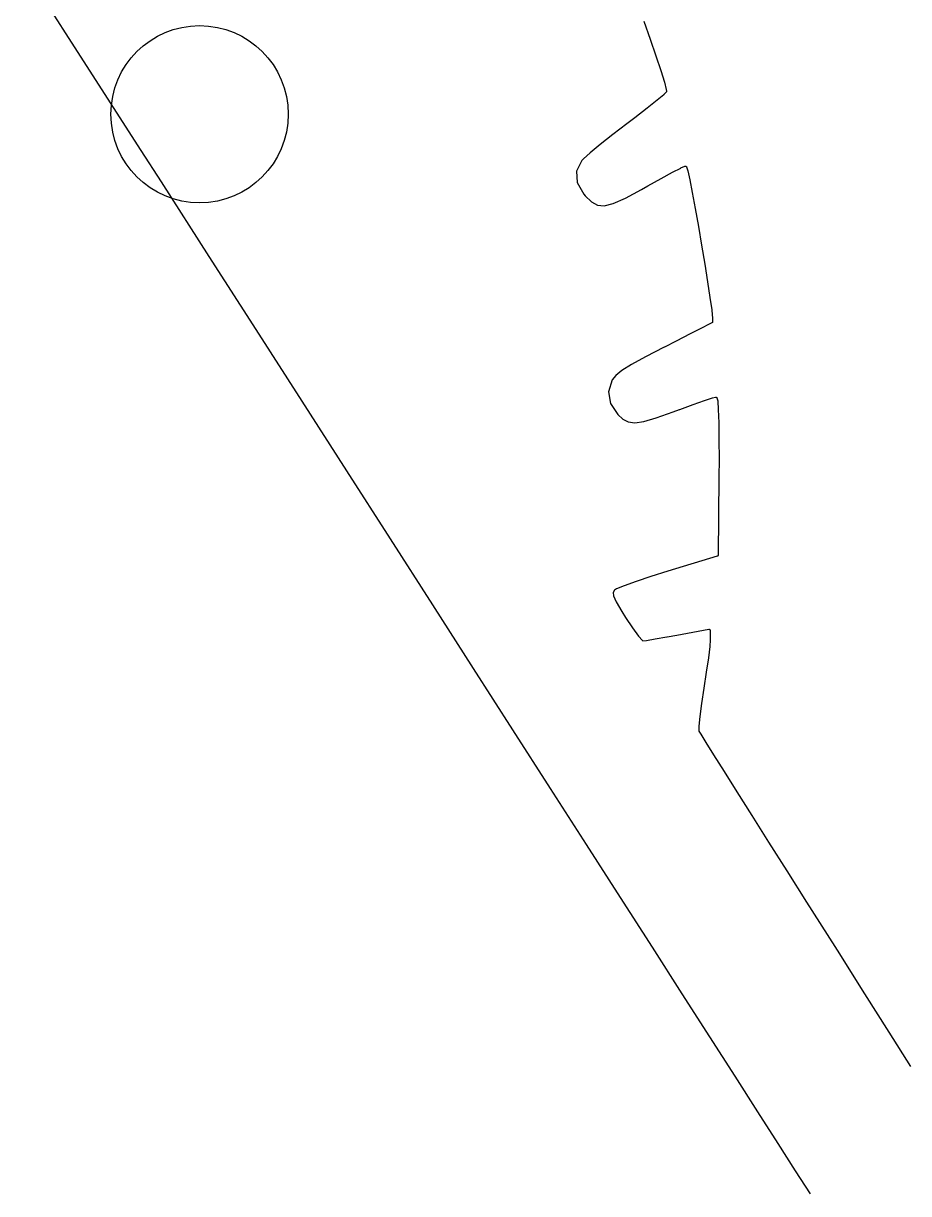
# Model space of a CAD drawing. Extents: x 4.86 to 6.83, y -5.61 to -2.67.
# Drawn here: x 5.9652 to 6.1225, y -3.4202 to -3.2122 of the extents above; entities that cross this region are included whole.
import ezdxf

# ---------------------------------------------------------------- set-up
doc = ezdxf.new("R2010")
doc.units = 0
doc.header["$MEASUREMENT"] = 0
doc.layers.add('BLACK', color=7, linetype='CONTINUOUS')

msp = doc.modelspace()

# ---------------------------------------------------------------- linework, layer by layer
at = {"layer": 'BLACK', "linetype": 'CONTINUOUS'}
for p, q in [((5.97532, -3.21802), (5.96515, -3.20217)), ((6.07538, -3.21183), (6.07652, -3.21501)), ((6.07652, -3.21501), (6.07652, -3.21502)), ((6.07652, -3.21502), (6.07755, -3.218)), ((5.98608, -3.23478), (5.97532, -3.21802)), ((5.97532, -3.21802), (5.97532, -3.21802)), ((5.97532, -3.21802), (5.97532, -3.21802)), ((6.07755, -3.218), (6.07756, -3.218)), ((6.07756, -3.218), (6.07842, -3.2206)), ((6.07842, -3.2206), (6.07842, -3.2206)), ((6.07842, -3.2206), (6.07842, -3.2206)), ((6.07842, -3.2206), (6.07842, -3.2206)), ((6.07842, -3.2206), (6.07905, -3.22264)), ((6.07905, -3.22264), (6.07906, -3.22264)), ((6.07906, -3.22264), (6.07906, -3.22264)), ((6.07906, -3.22264), (6.07906, -3.22265)), ((6.07906, -3.22265), (6.07939, -3.22394)), ((6.07894, -3.22489), (6.07777, -3.22588)), ((6.07895, -3.22488), (6.07894, -3.22489)), ((6.07896, -3.22487), (6.07895, -3.22487)), ((6.07895, -3.22487), (6.07895, -3.22488)), ((6.07938, -3.22441), (6.07896, -3.22487)), ((6.07939, -3.2244), (6.07938, -3.22441)), ((6.07938, -3.22441), (6.07938, -3.22441)), ((6.07939, -3.22394), (6.07939, -3.22395)), ((6.07939, -3.22395), (6.07939, -3.22396)), ((6.07939, -3.22396), (6.07939, -3.22397)), ((6.07939, -3.22397), (6.07943, -3.22425)), ((6.0794, -3.22438), (6.07939, -3.22439)), ((6.07939, -3.22439), (6.07939, -3.2244)), ((6.07941, -3.22437), (6.0794, -3.22438)), ((6.07942, -3.22435), (6.07941, -3.22436)), ((6.07941, -3.22436), (6.07941, -3.22437)), ((6.07941, -3.22437), (6.07941, -3.22437)), ((6.07943, -3.22432), (6.07942, -3.22433)), ((6.07942, -3.22433), (6.07942, -3.22434)), ((6.07942, -3.22434), (6.07942, -3.22435)), ((6.07943, -3.22425), (6.07943, -3.22426)), ((6.07943, -3.22426), (6.07943, -3.22426)), ((6.07943, -3.22426), (6.07943, -3.22427)), ((6.07943, -3.22427), (6.07943, -3.22428)), ((6.07943, -3.22428), (6.07943, -3.22429)), ((6.07943, -3.22429), (6.07943, -3.2243)), ((6.07943, -3.2243), (6.07943, -3.22431)), ((6.07943, -3.22431), (6.07943, -3.22432)), ((6.07777, -3.22588), (6.07601, -3.22728)), ((6.07777, -3.22588), (6.07777, -3.22588)), ((6.07777, -3.22588), (6.07777, -3.22588)), ((6.07777, -3.22588), (6.07777, -3.22588)), ((6.07381, -3.22898), (6.0724, -3.23004)), ((6.07601, -3.22729), (6.07381, -3.22898)), ((6.07381, -3.22898), (6.07381, -3.22898)), ((6.07381, -3.22898), (6.07381, -3.22898)), ((6.07601, -3.22728), (6.07601, -3.22729)), ((6.07601, -3.22729), (6.07601, -3.22729)), ((6.07601, -3.22729), (6.07601, -3.22729)), ((6.0724, -3.23004), (6.06991, -3.23193)), ((6.06991, -3.23193), (6.06766, -3.23371)), ((5.98967, -3.24038), (5.98608, -3.23478)), ((5.98608, -3.23478), (5.98608, -3.23478)), ((5.98608, -3.23478), (5.98608, -3.23478)), ((6.06585, -3.23521), (6.06467, -3.23628)), ((6.06766, -3.23371), (6.06585, -3.23521)), ((6.06439, -3.23658), (6.06344, -3.2385)), ((6.06467, -3.23628), (6.06439, -3.23658)), ((6.08197, -3.23791), (6.08269, -3.23761)), ((6.08269, -3.23761), (6.0827, -3.2376)), ((6.08269, -3.23761), (6.08269, -3.23761)), ((6.0827, -3.2376), (6.08271, -3.2376)), ((6.08271, -3.2376), (6.08272, -3.2376)), ((6.08272, -3.2376), (6.08273, -3.2376)), ((6.08273, -3.2376), (6.08274, -3.23759)), ((6.08274, -3.23759), (6.08274, -3.23759)), ((6.08274, -3.23759), (6.08275, -3.23759)), ((6.08275, -3.23759), (6.08277, -3.23759)), ((6.08277, -3.23759), (6.08277, -3.23759)), ((6.08277, -3.23759), (6.08278, -3.23759)), ((6.08278, -3.23759), (6.08282, -3.2376)), ((6.08282, -3.2376), (6.08283, -3.2376)), ((6.08283, -3.2376), (6.08284, -3.2376)), ((6.08284, -3.2376), (6.08286, -3.2376)), ((6.08286, -3.2376), (6.08286, -3.2376)), ((6.08286, -3.2376), (6.08286, -3.2376)), ((6.08286, -3.2376), (6.08288, -3.23761)), ((6.08288, -3.23761), (6.0829, -3.23762)), ((6.06344, -3.2385), (6.06356, -3.24048)), ((6.0785, -3.23975), (6.08051, -3.23866)), ((6.08051, -3.23866), (6.08196, -3.23792)), ((6.08051, -3.23866), (6.08051, -3.23866)), ((6.08051, -3.23866), (6.08051, -3.23866)), ((6.08051, -3.23866), (6.08051, -3.23866)), ((6.08196, -3.23792), (6.08196, -3.23791)), ((6.08196, -3.23791), (6.08197, -3.23791)), ((6.08197, -3.23791), (6.08197, -3.23791)), ((6.0829, -3.23762), (6.0829, -3.23762)), ((6.0829, -3.23762), (6.0829, -3.23762)), ((6.0829, -3.23762), (6.08291, -3.23763)), ((6.08291, -3.23763), (6.08293, -3.23764)), ((6.08293, -3.23764), (6.08293, -3.23764)), ((6.08293, -3.23764), (6.08293, -3.23764)), ((6.08293, -3.23764), (6.08294, -3.23765)), ((6.08294, -3.23765), (6.08296, -3.23766)), ((6.08296, -3.23766), (6.08296, -3.23767)), ((6.08296, -3.23767), (6.08296, -3.23767)), ((6.08296, -3.23767), (6.08297, -3.23768)), ((6.08297, -3.23768), (6.08298, -3.2377)), ((6.08298, -3.2377), (6.08298, -3.2377)), ((6.08298, -3.2377), (6.08298, -3.2377)), ((6.08298, -3.2377), (6.08299, -3.23772)), ((6.08299, -3.23772), (6.08299, -3.23773)), ((6.08299, -3.23773), (6.08321, -3.2384)), ((6.08321, -3.2384), (6.08321, -3.23841)), ((6.08321, -3.23841), (6.08322, -3.23841)), ((6.08322, -3.23841), (6.08322, -3.23842)), ((6.08322, -3.23842), (6.08357, -3.23999)), ((5.99816, -3.25361), (5.98967, -3.24038)), ((5.98967, -3.24038), (5.98967, -3.24038)), ((5.98967, -3.24038), (5.98967, -3.24038)), ((6.06356, -3.24048), (6.06477, -3.24257)), ((6.07212, -3.24329), (6.07498, -3.24175)), ((6.07498, -3.24175), (6.07613, -3.24109)), ((6.07613, -3.24109), (6.0785, -3.23975)), ((6.07613, -3.24109), (6.07613, -3.24109)), ((6.07613, -3.24109), (6.07613, -3.24109)), ((6.0785, -3.23975), (6.0785, -3.23975)), ((6.0785, -3.23975), (6.0785, -3.23975)), ((6.08357, -3.23999), (6.08357, -3.23999)), ((6.08357, -3.23999), (6.08357, -3.23999)), ((6.08357, -3.23999), (6.08357, -3.24)), ((6.08357, -3.24), (6.08402, -3.24228)), ((6.06477, -3.24257), (6.06499, -3.24284)), ((6.06499, -3.24284), (6.06609, -3.24392)), ((6.06998, -3.24424), (6.07212, -3.24329)), ((6.08402, -3.24228), (6.08402, -3.24228)), ((6.08402, -3.24228), (6.08402, -3.24229)), ((6.08402, -3.24229), (6.08455, -3.24511)), ((6.06609, -3.24392), (6.06715, -3.24452)), ((6.06715, -3.24452), (6.06838, -3.24463)), ((6.06838, -3.24463), (6.06998, -3.24424)), ((6.08455, -3.24511), (6.08455, -3.24511)), ((6.08455, -3.24511), (6.08455, -3.24511)), ((6.08455, -3.24511), (6.08511, -3.24828)), ((6.08511, -3.24828), (6.08511, -3.24828)), ((6.08511, -3.24828), (6.08511, -3.24828)), ((6.08511, -3.24828), (6.08568, -3.25163)), ((6.08568, -3.25163), (6.08568, -3.25164)), ((6.08568, -3.25164), (6.08623, -3.25498)), ((6.0065, -3.2666), (5.99816, -3.25361)), ((5.99816, -3.25361), (5.99816, -3.25361)), ((5.99816, -3.25361), (5.99816, -3.25361)), ((6.08623, -3.25498), (6.08623, -3.25498)), ((6.08623, -3.25498), (6.08623, -3.25498)), ((6.08623, -3.25498), (6.08673, -3.25813)), ((6.08673, -3.25813), (6.08673, -3.25813)), ((6.08673, -3.25813), (6.08673, -3.25813)), ((6.08673, -3.25813), (6.08715, -3.26091)), ((6.08715, -3.26091), (6.08715, -3.26091)), ((6.08715, -3.26091), (6.08746, -3.26314)), ((6.08746, -3.26314), (6.08746, -3.26315)), ((6.08746, -3.26315), (6.08746, -3.26315)), ((6.08746, -3.26315), (6.08746, -3.26315)), ((6.08746, -3.26315), (6.08762, -3.26465)), ((6.01466, -3.27932), (6.0065, -3.2666)), ((6.0065, -3.2666), (6.0065, -3.2666)), ((6.08565, -3.26638), (6.08365, -3.2674)), ((6.087, -3.26569), (6.08565, -3.26638)), ((6.08565, -3.26638), (6.08565, -3.26638)), ((6.08565, -3.26638), (6.08565, -3.26638)), ((6.08751, -3.26542), (6.087, -3.26569)), ((6.087, -3.26569), (6.087, -3.26569)), ((6.087, -3.26569), (6.087, -3.26569)), ((6.08752, -3.26542), (6.08751, -3.26542)), ((6.08753, -3.26541), (6.08752, -3.26541)), ((6.08752, -3.26541), (6.08752, -3.26542)), ((6.08754, -3.2654), (6.08753, -3.26541)), ((6.08755, -3.26539), (6.08754, -3.2654)), ((6.08756, -3.26538), (6.08755, -3.26539)), ((6.08755, -3.26539), (6.08755, -3.26539)), ((6.08757, -3.26537), (6.08756, -3.26538)), ((6.08758, -3.26536), (6.08757, -3.26537)), ((6.08757, -3.26537), (6.08757, -3.26537)), ((6.08759, -3.26535), (6.08758, -3.26536)), ((6.0876, -3.26533), (6.08759, -3.26533)), ((6.08759, -3.26533), (6.08759, -3.26534)), ((6.08759, -3.26534), (6.08759, -3.26535)), ((6.08761, -3.26531), (6.0876, -3.26532)), ((6.0876, -3.26532), (6.0876, -3.26533)), ((6.08762, -3.26525), (6.08761, -3.26526)), ((6.08761, -3.26526), (6.08761, -3.26527)), ((6.08761, -3.26527), (6.08761, -3.26528)), ((6.08761, -3.26528), (6.08761, -3.26529)), ((6.08761, -3.26529), (6.08761, -3.2653)), ((6.08761, -3.2653), (6.08761, -3.26531)), ((6.08762, -3.26465), (6.08762, -3.26465)), ((6.08762, -3.26465), (6.08762, -3.26466)), ((6.08762, -3.26466), (6.08762, -3.26467)), ((6.08762, -3.26467), (6.08762, -3.26525)), ((6.08762, -3.26525), (6.08762, -3.26525)), ((6.08115, -3.26867), (6.07905, -3.26973)), ((6.08365, -3.2674), (6.08115, -3.26867)), ((6.08115, -3.26867), (6.08115, -3.26867)), ((6.08365, -3.2674), (6.08365, -3.2674)), ((6.08365, -3.2674), (6.08365, -3.2674)), ((6.07904, -3.26973), (6.0757, -3.27146)), ((6.07905, -3.26973), (6.07904, -3.26973)), ((6.07324, -3.27282), (6.07152, -3.2739)), ((6.0757, -3.27146), (6.07324, -3.27282)), ((6.07042, -3.27479), (6.06979, -3.27557)), ((6.07152, -3.2739), (6.07042, -3.27479)), ((6.06979, -3.27557), (6.06911, -3.27766)), ((6.06911, -3.27766), (6.06948, -3.27976)), ((6.08619, -3.27924), (6.0876, -3.27878)), ((6.0876, -3.27878), (6.0876, -3.27878)), ((6.0876, -3.27878), (6.08761, -3.27878)), ((6.08761, -3.27878), (6.08816, -3.27864)), ((6.08761, -3.27878), (6.08761, -3.27878)), ((6.08816, -3.27864), (6.08817, -3.27864)), ((6.08817, -3.27864), (6.08818, -3.27863)), ((6.08817, -3.27864), (6.08817, -3.27864)), ((6.08817, -3.27864), (6.08817, -3.27864)), ((6.08818, -3.27863), (6.0882, -3.27863)), ((6.0882, -3.27863), (6.0882, -3.27863)), ((6.0882, -3.27863), (6.0882, -3.27863)), ((6.0882, -3.27863), (6.08822, -3.27863)), ((6.08822, -3.27863), (6.08824, -3.27863)), ((6.08824, -3.27863), (6.08824, -3.27863)), ((6.08824, -3.27863), (6.08824, -3.27863)), ((6.08824, -3.27863), (6.08826, -3.27864)), ((6.08826, -3.27864), (6.08828, -3.27864)), ((6.08828, -3.27864), (6.08828, -3.27864)), ((6.08828, -3.27864), (6.08828, -3.27864)), ((6.08828, -3.27864), (6.0883, -3.27865)), ((6.0883, -3.27865), (6.08831, -3.27866)), ((6.08831, -3.27866), (6.08831, -3.27866)), ((6.08831, -3.27866), (6.08831, -3.27866)), ((6.08831, -3.27866), (6.08833, -3.27867)), ((6.08833, -3.27867), (6.08834, -3.27868)), ((6.08834, -3.27868), (6.08834, -3.27868)), ((6.08834, -3.27868), (6.08835, -3.27868)), ((6.08835, -3.27868), (6.08836, -3.2787)), ((6.08836, -3.2787), (6.08837, -3.27871)), ((6.08837, -3.27871), (6.08837, -3.27871)), ((6.08837, -3.27871), (6.08837, -3.27871)), ((6.08837, -3.27871), (6.08838, -3.27873)), ((6.08838, -3.27873), (6.08839, -3.27874)), ((6.08839, -3.27874), (6.08839, -3.27874)), ((6.08839, -3.27874), (6.08839, -3.27875)), ((6.08839, -3.27875), (6.0884, -3.27876)), ((6.0884, -3.27876), (6.0884, -3.27878)), ((6.0884, -3.27878), (6.0884, -3.27878)), ((6.0884, -3.27878), (6.0884, -3.27878)), ((6.0884, -3.27878), (6.08853, -3.27931)), ((6.02263, -3.29174), (6.01466, -3.27932)), ((6.01466, -3.27932), (6.01466, -3.27932)), ((6.06948, -3.27976), (6.07078, -3.28171)), ((6.07759, -3.28231), (6.0806, -3.28126)), ((6.0806, -3.28126), (6.08177, -3.28083)), ((6.08177, -3.28083), (6.08178, -3.28082)), ((6.08178, -3.28082), (6.08417, -3.27995)), ((6.08178, -3.28082), (6.08178, -3.28082)), ((6.08417, -3.27995), (6.08619, -3.27924)), ((6.08417, -3.27995), (6.08417, -3.27995)), ((6.08417, -3.27995), (6.08417, -3.27995)), ((6.08619, -3.27924), (6.08619, -3.27924)), ((6.08619, -3.27924), (6.08619, -3.27924)), ((6.08619, -3.27924), (6.08619, -3.27924)), ((6.08853, -3.27931), (6.08853, -3.27932)), ((6.08853, -3.27932), (6.08853, -3.27933)), ((6.08853, -3.27933), (6.08854, -3.27935)), ((6.08854, -3.27935), (6.08864, -3.28084)), ((6.08864, -3.28084), (6.08864, -3.28084)), ((6.08864, -3.28084), (6.08864, -3.28085)), ((6.08864, -3.28085), (6.08864, -3.28085)), ((6.08864, -3.28085), (6.08872, -3.28317)), ((6.07078, -3.28171), (6.07169, -3.28256)), ((6.07169, -3.28256), (6.07262, -3.28304)), ((6.07262, -3.28304), (6.07378, -3.28318)), ((6.07378, -3.28318), (6.07538, -3.28295)), ((6.07538, -3.28295), (6.07759, -3.28231)), ((6.08872, -3.28317), (6.08872, -3.28317)), ((6.08872, -3.28317), (6.08872, -3.28317)), ((6.08872, -3.28317), (6.08872, -3.28317)), ((6.08872, -3.28317), (6.08876, -3.28616)), ((6.08876, -3.28616), (6.08876, -3.28616)), ((6.08876, -3.28616), (6.08876, -3.28616)), ((6.08876, -3.28616), (6.08877, -3.28968)), ((6.08877, -3.28968), (6.08875, -3.29277)), ((6.08877, -3.28968), (6.08877, -3.28968)), ((6.03038, -3.30382), (6.02263, -3.29174)), ((6.02263, -3.29174), (6.02263, -3.29174)), ((6.02263, -3.29174), (6.02263, -3.29174)), ((6.08875, -3.29277), (6.0886, -3.30671)), ((6.08875, -3.29277), (6.08875, -3.29277)), ((6.0379, -3.31554), (6.03038, -3.30382)), ((6.03038, -3.30382), (6.03038, -3.30382)), ((6.03038, -3.30382), (6.03038, -3.30382)), ((6.08846, -3.30689), (6.07967, -3.30954)), ((6.08847, -3.30689), (6.08846, -3.30689)), ((6.08848, -3.30688), (6.08847, -3.30689)), ((6.08847, -3.30689), (6.08847, -3.30689)), ((6.08849, -3.30688), (6.08848, -3.30688)), ((6.0885, -3.30687), (6.08849, -3.30688)), ((6.08851, -3.30687), (6.0885, -3.30687)), ((6.08852, -3.30686), (6.08851, -3.30687)), ((6.08853, -3.30686), (6.08852, -3.30686)), ((6.08854, -3.30685), (6.08853, -3.30685)), ((6.08853, -3.30685), (6.08853, -3.30686)), ((6.08855, -3.30683), (6.08854, -3.30684)), ((6.08854, -3.30684), (6.08854, -3.30685)), ((6.08856, -3.30682), (6.08855, -3.30683)), ((6.08857, -3.30681), (6.08856, -3.30682)), ((6.08856, -3.30682), (6.08856, -3.30682)), ((6.08858, -3.30679), (6.08857, -3.3068)), ((6.08857, -3.3068), (6.08857, -3.30681)), ((6.08859, -3.30676), (6.08858, -3.30677)), ((6.08858, -3.30677), (6.08858, -3.30678)), ((6.08858, -3.30678), (6.08858, -3.30679)), ((6.0886, -3.30673), (6.08859, -3.30674)), ((6.08859, -3.30674), (6.08859, -3.30675)), ((6.08859, -3.30675), (6.08859, -3.30676)), ((6.08859, -3.30676), (6.08859, -3.30676)), ((6.0886, -3.30671), (6.0886, -3.30671)), ((6.0886, -3.30671), (6.0886, -3.30672)), ((6.0886, -3.30672), (6.0886, -3.30673)), ((6.07967, -3.30954), (6.07667, -3.31048)), ((6.07967, -3.30954), (6.07967, -3.30954)), ((6.0719, -3.31214), (6.07054, -3.31271)), ((6.07402, -3.31137), (6.0719, -3.31214)), ((6.07667, -3.31048), (6.07402, -3.31137)), ((6.07018, -3.31293), (6.06994, -3.31333)), ((6.06994, -3.31333), (6.07, -3.31394)), ((6.07, -3.31394), (6.07049, -3.31501)), ((6.07054, -3.31271), (6.07018, -3.31293)), ((6.04516, -3.32686), (6.0379, -3.31554)), ((6.0379, -3.31554), (6.0379, -3.31554)), ((6.0379, -3.31554), (6.0379, -3.31554)), ((6.07049, -3.31501), (6.07152, -3.31674)), ((6.07152, -3.31674), (6.07217, -3.31776)), ((6.07217, -3.31776), (6.07341, -3.31964)), ((6.07341, -3.31964), (6.07446, -3.32109)), ((6.08128, -3.32092), (6.08698, -3.31988)), ((6.08698, -3.31988), (6.08698, -3.31988)), ((6.08698, -3.31988), (6.087, -3.31988)), ((6.087, -3.31988), (6.08701, -3.31988)), ((6.08701, -3.31988), (6.08702, -3.31988)), ((6.08702, -3.31988), (6.08702, -3.31988)), ((6.08702, -3.31988), (6.08704, -3.31988)), ((6.08704, -3.31988), (6.08705, -3.31989)), ((6.08705, -3.31989), (6.08705, -3.31989)), ((6.08705, -3.31989), (6.08706, -3.31989)), ((6.08706, -3.31989), (6.08707, -3.31989)), ((6.08707, -3.31989), (6.08709, -3.3199)), ((6.08709, -3.3199), (6.08709, -3.3199)), ((6.08709, -3.3199), (6.08709, -3.3199)), ((6.08709, -3.3199), (6.08711, -3.31991)), ((6.08711, -3.31991), (6.08712, -3.31992)), ((6.08712, -3.31992), (6.08712, -3.31992)), ((6.08712, -3.31992), (6.08713, -3.31992)), ((6.08713, -3.31992), (6.08714, -3.31993)), ((6.08714, -3.31993), (6.08715, -3.31994)), ((6.08715, -3.31994), (6.08715, -3.31994)), ((6.08715, -3.31994), (6.08716, -3.31994)), ((6.08716, -3.31994), (6.08716, -3.31996)), ((6.08716, -3.31996), (6.08718, -3.31997)), ((6.08718, -3.31997), (6.08718, -3.31997)), ((6.08718, -3.31997), (6.08718, -3.31997)), ((6.08718, -3.31997), (6.08719, -3.31999)), ((6.08719, -3.31999), (6.08719, -3.32)), ((6.08719, -3.32), (6.08719, -3.32001)), ((6.08719, -3.32001), (6.0872, -3.32001)), ((6.0872, -3.32001), (6.0872, -3.32002)), ((6.0872, -3.32002), (6.08721, -3.32004)), ((6.08721, -3.32004), (6.08721, -3.32004)), ((6.08721, -3.32004), (6.08721, -3.32004)), ((6.08721, -3.32004), (6.08721, -3.32006)), ((6.08721, -3.32006), (6.08721, -3.32008)), ((6.08721, -3.32008), (6.08721, -3.32175)), ((6.07446, -3.32109), (6.07515, -3.32189)), ((6.07515, -3.32189), (6.07523, -3.32195)), ((6.07523, -3.32195), (6.07586, -3.32186)), ((6.07586, -3.32186), (6.07739, -3.3216)), ((6.07739, -3.3216), (6.07952, -3.32123)), ((6.07739, -3.3216), (6.07739, -3.3216)), ((6.07952, -3.32123), (6.07953, -3.32123)), ((6.07953, -3.32123), (6.08128, -3.32092)), ((6.07953, -3.32123), (6.07953, -3.32123)), ((6.08128, -3.32092), (6.08128, -3.32092)), ((6.08721, -3.32177), (6.08712, -3.32295)), ((6.08721, -3.32175), (6.08721, -3.32176)), ((6.08721, -3.32176), (6.08721, -3.32177)), ((6.08712, -3.32296), (6.08687, -3.32497)), ((6.08712, -3.32295), (6.08712, -3.32296)), ((6.08712, -3.32296), (6.08712, -3.32296)), ((6.08712, -3.32296), (6.08712, -3.32296)), ((6.05215, -3.33775), (6.04516, -3.32686)), ((6.04516, -3.32686), (6.04516, -3.32686)), ((6.04516, -3.32686), (6.04516, -3.32686)), ((6.08687, -3.32497), (6.08651, -3.32751)), ((6.08687, -3.32497), (6.08687, -3.32497)), ((6.08687, -3.32497), (6.08687, -3.32497)), ((6.08687, -3.32497), (6.08687, -3.32497)), ((6.08651, -3.32752), (6.08606, -3.33032)), ((6.08651, -3.32751), (6.08651, -3.32752)), ((6.08651, -3.32752), (6.08651, -3.32752)), ((6.08605, -3.33037), (6.08564, -3.33306)), ((6.08606, -3.33032), (6.08605, -3.33037)), ((6.08606, -3.33032), (6.08606, -3.33032)), ((6.08606, -3.33032), (6.08606, -3.33032)), ((6.08564, -3.33306), (6.08534, -3.33539)), ((6.08534, -3.33539), (6.08518, -3.33712)), ((6.08518, -3.33712), (6.0852, -3.33797)), ((6.05884, -3.34818), (6.05215, -3.33775)), ((6.05215, -3.33775), (6.05215, -3.33775)), ((6.05215, -3.33775), (6.05215, -3.33775)), ((6.0852, -3.33797), (6.08552, -3.33852)), ((6.08552, -3.33852), (6.08641, -3.33997)), ((6.08641, -3.33997), (6.08641, -3.33997)), ((6.08641, -3.33997), (6.0878, -3.34221)), ((6.0878, -3.34221), (6.08966, -3.34517)), ((6.08966, -3.34517), (6.08966, -3.34517)), ((6.08966, -3.34517), (6.09193, -3.34879)), ((6.06521, -3.35812), (6.05884, -3.34818)), ((6.09193, -3.34879), (6.09458, -3.35298)), ((6.09458, -3.35298), (6.09458, -3.35298)), ((6.09458, -3.35298), (6.09755, -3.35769)), ((6.06522, -3.35812), (6.06521, -3.35812)), ((6.06521, -3.35812), (6.06521, -3.35812)), ((6.07125, -3.36753), (6.06522, -3.35812)), ((6.09755, -3.35769), (6.10081, -3.36283)), ((6.10081, -3.36283), (6.10081, -3.36283)), ((6.10081, -3.36283), (6.10081, -3.36283)), ((6.10081, -3.36283), (6.1043, -3.36834)), ((6.07693, -3.37639), (6.07125, -3.36753)), ((6.07125, -3.36753), (6.07125, -3.36753)), ((6.07125, -3.36753), (6.07125, -3.36753)), ((6.1043, -3.36834), (6.1043, -3.36834)), ((6.1043, -3.36834), (6.10798, -3.37414)), ((6.10798, -3.37414), (6.10798, -3.37414)), ((6.10798, -3.37414), (6.10975, -3.37692)), ((6.08223, -3.38466), (6.07693, -3.37639)), ((6.07693, -3.37639), (6.07693, -3.37639)), ((6.07693, -3.37639), (6.07693, -3.37639)), ((6.10975, -3.37692), (6.10975, -3.37692)), ((6.10975, -3.37692), (6.11464, -3.38463)), ((6.08224, -3.38466), (6.08223, -3.38466)), ((6.08223, -3.38466), (6.08223, -3.38466)), ((6.08714, -3.39231), (6.08224, -3.38466)), ((6.11464, -3.38463), (6.11464, -3.38464)), ((6.11464, -3.38464), (6.11464, -3.38464)), ((6.11464, -3.38464), (6.11897, -3.39149)), ((6.09163, -3.39931), (6.08714, -3.39231)), ((6.08714, -3.39231), (6.08714, -3.39231)), ((6.08714, -3.39231), (6.08714, -3.39231)), ((6.11897, -3.39149), (6.11897, -3.39149)), ((6.11897, -3.39149), (6.11897, -3.39149)), ((6.11897, -3.39149), (6.12278, -3.39755)), ((6.09568, -3.40563), (6.09163, -3.39931)), ((6.09163, -3.39931), (6.09163, -3.39931)), ((6.09163, -3.39931), (6.09163, -3.39931)), ((6.09927, -3.41123), (6.09568, -3.40563)), ((6.09568, -3.40563), (6.09568, -3.40563)), ((6.09568, -3.40563), (6.09568, -3.40563)), ((6.10238, -3.41609), (6.09927, -3.41123)), ((6.09927, -3.41123), (6.09927, -3.41123)), ((6.105, -3.42017), (6.10238, -3.41609)), ((6.10238, -3.41609), (6.10238, -3.41609)), ((6.10238, -3.41609), (6.10238, -3.41609))]:
    msp.add_line(p, q, dxfattribs=at)
at = {"layer": 'BLACK'}
msp.add_circle((5.99646, -3.22835), 0.01575, dxfattribs=at)

doc.saveas('drawing.dxf')
